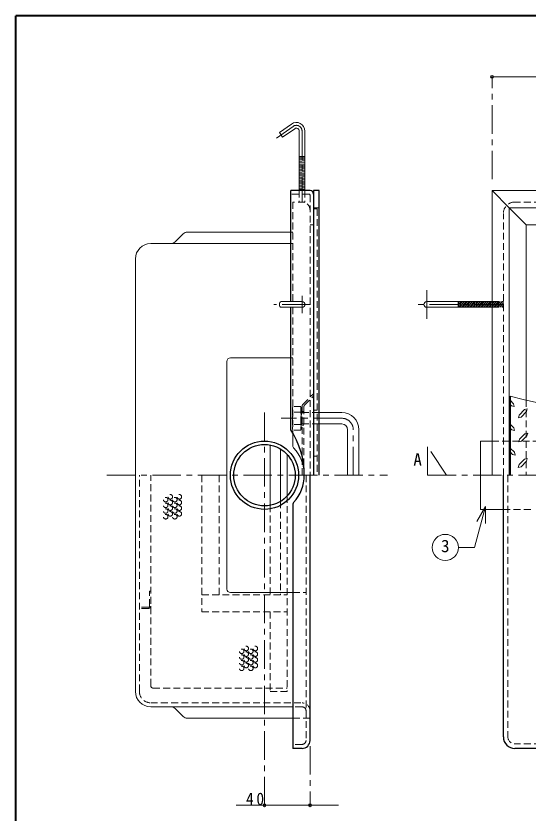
# Model space of a CAD drawing. Units: millimetres at full size, sheet at 1:5; details may follow other scales. Extents: x -1061 to 964, y -679 to 726.
# Drawn here: x -1061 to -611, y 26 to 726 of the extents above; entities that cross this region are included whole.
import ezdxf
from ezdxf.enums import TextEntityAlignment as Align

# ---------------------------------------------------------------- set-up
doc = ezdxf.new("R2010")
doc.units = ezdxf.units.MM
doc.header["$LTSCALE"] = 5
doc.header["$PDMODE"] = 32
doc.header["$PDSIZE"] = 2.5
doc.linetypes.add('CHAIN1', pattern=[8, 5, -1, 1, -1])
doc.linetypes.add('DASHED1', pattern=[1.8, 1.2, -0.6])
doc.layers.add('0-0', color=4, linetype='Continuous', lineweight=9)
doc.styles.add('ＭＳ ゴシック', font='')
doc.styles.get('ＭＳ ゴシック').set_extended_font_data('MS Gothic')

msp = doc.modelspace()

# ---------------------------------------------------------------- linework, layer by layer
at = {"layer": '0-0', "color": 1, "lineweight": 40}
for p in [(-1061.401, -679.043), (963.599, 725.957)]:
    msp.add_line(p, (-1061.401, 725.957), dxfattribs=at)
at = {"layer": '0-0', "linetype": 'CHAIN1'}
for p, q in [((-642.901, 582.457), (-642.901, 672.457)), ((-817.769, 628.948), (-832.494, 618.637)), ((-809.901, 624.852), (-809.901, 562.457)), ((-700.299, 484.957), (-700.299, 459.957)), ((-809.901, 479.957), (-809.901, 464.957)), ((-802.401, 472.457), (-834.832, 472.457)), ((-632.901, 472.457), (-712.799, 472.457)), ((-842.901, 377.457), (-842.901, 32.457)), ((-774.901, 372.457), (-828.401, 372.457)), ((-764.901, 322.457), (-764.901, 362.457)), ((-682.901, 322.457), (-699.567, 347.457)), ((-699.567, 347.457), (-699.567, 322.457)), ((-981.401, 322.457), (-734.901, 322.457)), ((-699.567, 322.457), (432.099, 322.457)), ((-802.901, 84.457), (-802.901, 32.457))]:
    msp.add_line(p, q, dxfattribs=at)
at = {"layer": '0-0'}
for p, q in [((-642.901, 672.457), (257.099, 672.457)), ((-807.401, 602.355), (-812.401, 602.355)), ((-812.401, 601.485), (-807.401, 601.894)), ((-812.401, 600.482), (-807.401, 600.89)), ((-812.401, 599.479), (-807.401, 599.887)), ((-812.401, 598.475), (-807.401, 598.884)), ((-812.401, 597.472), (-807.401, 597.88)), ((-812.401, 596.469), (-807.401, 596.877)), ((-812.401, 595.465), (-807.401, 595.874)), ((-812.401, 594.462), (-807.401, 594.87)), ((-812.401, 593.459), (-807.401, 593.867)), ((-812.401, 592.455), (-807.401, 592.864)), ((-812.401, 591.452), (-807.401, 591.86)), ((-812.401, 590.449), (-807.401, 590.857)), ((-812.401, 589.445), (-807.401, 589.854)), ((-812.401, 588.442), (-807.401, 588.85)), ((-812.401, 587.439), (-807.401, 587.847)), ((-812.401, 586.435), (-807.401, 586.844)), ((-812.401, 585.432), (-807.401, 585.84)), ((-812.401, 584.429), (-807.401, 584.837)), ((-812.401, 583.425), (-807.401, 583.834)), ((-812.401, 582.422), (-807.401, 582.83)), ((-812.401, 581.419), (-807.401, 581.827)), ((-812.401, 580.415), (-807.401, 580.824)), ((-812.401, 579.412), (-807.401, 579.82)), ((-812.401, 578.409), (-807.401, 578.817)), ((-812.401, 577.405), (-807.401, 577.814)), ((-812.401, 576.402), (-807.401, 576.81)), ((-812.401, 575.399), (-807.401, 575.807)), ((-812.401, 574.395), (-807.401, 574.804)), ((-812.401, 573.392), (-807.401, 573.8)), ((-811.568, 572.457), (-807.401, 572.797)), ((-612.901, 542.457), (-627.901, 557.457)), ((-921.436, 527.421), (-914.365, 534.492)), ((-910.83, 535.957), (-819.901, 535.957)), ((-819.901, 525.957), (-942.901, 525.957)), ((-956.401, 322.457), (-956.401, 512.457)), ((-672.799, 474.957), (-672.799, 469.957)), ((-671.929, 469.957), (-672.338, 474.957)), ((-670.926, 469.957), (-671.334, 474.957)), ((-669.923, 469.957), (-670.331, 474.957)), ((-668.919, 469.957), (-669.328, 474.957)), ((-667.916, 469.957), (-668.324, 474.957)), ((-666.913, 469.957), (-667.321, 474.957)), ((-665.909, 469.957), (-666.318, 474.957)), ((-664.906, 469.957), (-665.314, 474.957)), ((-663.903, 469.957), (-664.311, 474.957)), ((-662.899, 469.957), (-663.308, 474.957)), ((-661.896, 469.957), (-662.304, 474.957)), ((-660.893, 469.957), (-661.301, 474.957)), ((-659.889, 469.957), (-660.298, 474.957)), ((-658.886, 469.957), (-659.294, 474.957)), ((-657.883, 469.957), (-658.291, 474.957)), ((-656.879, 469.957), (-657.288, 474.957)), ((-655.876, 469.957), (-656.284, 474.957)), ((-654.873, 469.957), (-655.281, 474.957)), ((-653.869, 469.957), (-654.278, 474.957)), ((-652.866, 469.957), (-653.274, 474.957)), ((-651.863, 469.957), (-652.271, 474.957)), ((-650.859, 469.957), (-651.268, 474.957)), ((-649.856, 469.957), (-650.264, 474.957)), ((-648.853, 469.957), (-649.261, 474.957)), ((-647.849, 469.957), (-648.258, 474.957)), ((-646.846, 469.957), (-647.254, 474.957)), ((-645.843, 469.957), (-646.251, 474.957)), ((-644.839, 469.957), (-645.248, 474.957)), ((-643.836, 469.957), (-644.244, 474.957)), ((-642.901, 470.79), (-643.241, 474.957)), ((-875.901, 422.457), (-875.901, 222.457)), ((-872.901, 425.457), (-819.901, 425.457)), ((-623.938, 385.307), (-626.901, 388.269)), ((-623.938, 385.307), (-623.338, 382.907)), ((-625.738, 383.507), (-626.901, 384.669)), ((-625.738, 383.507), (-623.338, 382.907)), ((-614.338, 380.057), (-618.988, 375.332)), ((-612.538, 378.332), (-617.263, 373.532)), ((-614.338, 380.057), (-611.938, 380.657)), ((-612.538, 378.332), (-611.938, 380.657)), ((-619.663, 372.932), (-618.988, 375.332)), ((-617.263, 373.532), (-619.663, 372.932)), ((-623.713, 364.007), (-626.901, 367.194)), ((-625.438, 362.207), (-626.901, 363.669)), ((-625.438, 362.207), (-623.038, 361.607)), ((-623.713, 364.007), (-623.038, 361.607)), ((-613.963, 358.757), (-618.688, 354.032)), ((-613.963, 358.757), (-611.563, 359.432)), ((-612.238, 357.032), (-611.563, 359.432)), ((-612.238, 357.032), (-616.963, 352.307)), ((-837.901, 348.99), (-837.901, 295.924)), ((-623.263, 342.557), (-626.901, 346.194)), ((-624.988, 340.757), (-626.901, 342.942)), ((-624.988, 340.757), (-622.588, 340.157)), ((-623.263, 342.557), (-622.588, 340.157)), ((-614.413, 336.482), (-619.138, 331.757)), ((-614.413, 336.482), (-612.013, 337.082)), ((-612.688, 334.757), (-612.013, 337.082)), ((-619.813, 329.357), (-619.138, 331.757)), ((-617.413, 329.957), (-619.813, 329.357)), ((-612.688, 334.757), (-617.413, 329.957)), ((-872.901, 219.457), (-817.901, 219.457)), ((-921.436, 117.492), (-914.365, 110.421)), ((-910.83, 108.957), (-817.901, 108.957)), ((-777.901, 32.457), (-867.901, 32.457))]:
    msp.add_line(p, q, dxfattribs=at)
at = {"layer": '0-0', "color": 7, "lineweight": 18}
for p, q in [((-819.202, 630.995), (-829.832, 623.552)), ((-812.401, 624.852), (-812.401, 572.457)), ((-807.401, 624.852), (-807.401, 572.457)), ((257.099, 572.457), (-642.901, 572.457)), ((-642.901, 572.457), (-642.901, 322.457)), ((242.099, 557.457), (-627.901, 557.457)), ((-809.901, 474.957), (-828.398, 474.957)), ((-809.901, 469.957), (-828.398, 469.957)), ((-700.299, 474.957), (-642.901, 474.957)), ((-700.299, 469.957), (-642.901, 469.957)), ((-794.901, 377.457), (-774.901, 377.457)), ((-794.901, 367.457), (-774.901, 367.457)), ((-817.901, 359.244), (-817.901, 347.755)), ((-769.901, 322.457), (-769.901, 362.457)), ((-759.901, 322.457), (-759.901, 362.457)), ((-652.901, 352.457), (-652.901, 292.457)), ((-652.901, 352.457), (-642.901, 352.457)), ((-828.901, 345.543), (-828.901, 299.37)), ((-822.901, 340.595), (-822.901, 304.318)), ((-956.401, 322.457), (-956.401, 132.457)), ((-648.709, 294.912), (-658.334, 258.993)), ((-648.709, 294.912), (-656.209, 281.921)), ((-648.709, 294.912), (-648.709, 279.912)), ((-632.901, 292.457), (-652.901, 292.457)), ((-658.334, 258.993), (-672.488, 258.993)), ((-817.901, 118.957), (-942.901, 118.957))]:
    msp.add_line(p, q, dxfattribs=at)
at = {"layer": '0-0', "color": 5, "lineweight": 25}
for p, q in [((-802.901, 572.457), (-819.901, 572.457)), ((-819.901, 474.957), (-819.901, 572.457)), ((-794.901, 572.457), (-799.901, 572.457)), ((-799.901, 572.457), (-799.901, 322.457)), ((-794.901, 322.457), (-794.901, 572.457)), ((-819.901, 362.457), (-819.901, 469.957)), ((-626.901, 391.946), (-626.901, 322.457)), ((-802.901, 89.457), (-802.901, 322.457)), ((-632.901, 92.457), (-632.901, 322.457)), ((-817.901, 297.158), (-817.901, 82.457)), ((-809.901, 82.457), (-817.901, 82.457)), ((237.099, 82.457), (-622.901, 82.457))]:
    msp.add_line(p, q, dxfattribs=at)
at = {"layer": '0-0', "color": 7, "linetype": 'DASHED1', "lineweight": 18}
for p, q in [((-803.901, 569.457), (-819.901, 569.457)), ((-802.901, 568.457), (-802.901, 322.457)), ((-794.901, 557.457), (-799.901, 557.457)), ((-799.901, 542.457), (-802.901, 542.457)), ((-806.401, 322.457), (-806.401, 89.457)), ((-628.901, 322.457), (-628.901, 92.457)), ((-809.901, 85.957), (-817.901, 85.957)), ((237.099, 86.457), (-622.901, 86.457))]:
    msp.add_line(p, q, dxfattribs=at)
at = {"layer": '0-0', "linetype": 'DASHED1'}
for p, q in [((-812.401, 572.457), (-812.401, 562.457)), ((-807.401, 572.457), (-807.401, 562.457)), ((-807.401, 562.457), (-817.901, 562.457)), ((-817.901, 562.457), (-817.901, 474.957)), ((237.099, 562.457), (-622.901, 562.457)), ((-796.701, 556.457), (-799.901, 556.457)), ((-796.701, 556.457), (-796.701, 322.457)), ((-632.901, 322.457), (-632.901, 552.457)), ((-819.901, 535.957), (-817.901, 535.957)), ((-819.901, 525.957), (-817.901, 525.957)), ((-817.901, 469.957), (-817.901, 359.244)), ((-642.901, 474.957), (-632.901, 474.957)), ((-642.833, 469.957), (-642.901, 470.79)), ((-642.901, 469.957), (-632.901, 469.957)), ((-641.829, 469.957), (-642.238, 474.957)), ((-640.826, 469.957), (-641.234, 474.957)), ((-639.823, 469.957), (-640.231, 474.957)), ((-638.819, 469.957), (-639.228, 474.957)), ((-637.816, 469.957), (-638.224, 474.957)), ((-636.813, 469.957), (-637.221, 474.957)), ((-635.809, 469.957), (-636.218, 474.957)), ((-634.806, 469.957), (-635.214, 474.957)), ((-633.803, 469.957), (-634.211, 474.957)), ((-632.901, 471.197), (-633.208, 474.957)), ((-819.901, 425.457), (-817.901, 425.457)), ((-809.022, 384.835), (-799.901, 393.957)), ((-807.522, 384.214), (-799.901, 391.835)), ((-612.901, 388.518), (-612.901, 322.457)), ((-817.901, 382.957), (-818.401, 381.457)), ((-818.401, 381.457), (-818.401, 363.457)), ((-818.401, 381.457), (-817.901, 377.957)), ((-810.901, 382.957), (-817.901, 382.957)), ((-810.901, 382.957), (-810.901, 361.957)), ((-810.401, 381.457), (-810.401, 363.457)), ((-809.901, 382.714), (-809.901, 322.457)), ((-808.401, 378.457), (-809.901, 378.457)), ((-808.401, 382.093), (-808.401, 322.457)), ((-796.701, 379.457), (-799.901, 379.457)), ((-810.901, 377.957), (-817.901, 377.957)), ((-810.401, 372.457), (-810.901, 366.957)), ((-794.901, 377.457), (-810.401, 377.457)), ((-810.901, 366.957), (-817.901, 366.957)), ((-810.901, 366.957), (-810.401, 363.457)), ((-794.901, 367.457), (-810.401, 367.457)), ((-808.401, 366.457), (-809.901, 366.457)), ((-817.901, 361.957), (-818.401, 363.457)), ((-810.901, 361.957), (-817.901, 361.957)), ((-810.401, 363.457), (-810.901, 361.957)), ((-642.901, 352.457), (-592.901, 352.457)), ((-796.701, 339.04), (-799.901, 339.04)), ((-952.901, 132.457), (-952.901, 322.457)), ((-942.901, 137.457), (-942.901, 322.457)), ((-897.901, 322.457), (-897.901, 202.457)), ((-882.901, 322.457), (-882.901, 217.457)), ((-822.901, 304.318), (-822.901, 132.457)), ((-837.901, 295.924), (-837.901, 217.457)), ((-828.901, 299.37), (-828.901, 217.457)), ((-632.901, 292.457), (-607.901, 292.457)), ((-942.901, 220.457), (-943.901, 220.457)), ((-943.901, 207.457), (-943.901, 220.457)), ((-897.901, 217.457), (-822.901, 217.457)), ((-817.901, 219.457), (-806.401, 219.457)), ((-944.901, 206.457), (-952.901, 206.457)), ((-944.901, 205.457), (-952.901, 205.457)), ((-897.901, 202.457), (-822.901, 202.457)), ((-837.901, 202.457), (-837.901, 132.457)), ((-940.901, 135.457), (-822.901, 135.457)), ((-822.901, 132.457), (-837.901, 132.457)), ((-942.901, 122.457), (-809.901, 122.457)), ((-809.901, 118.957), (-817.901, 118.957)), ((-817.901, 108.957), (-802.901, 108.992))]:
    msp.add_line(p, q, dxfattribs=at)
at = {"layer": '0-0', "color": 7, "lineweight": 18}
for points in [[(-816.335, 626.9), (-826.964, 619.457), (-829.832, 623.552)], [(-642.901, 572.457), (-627.901, 557.457), (-627.901, 322.457)], [(-596.023, 384.679), (-615.415, 389.091), (-626.901, 391.946)]]:
    msp.add_lwpolyline(points, dxfattribs=at)
at = {"layer": '0-0'}
for points in [[(-612.901, 388.518), (-612.901, 542.457), (-409.962, 542.457)], [(-616.963, 352.307), (-619.288, 351.632), (-618.688, 354.032)]]:
    msp.add_lwpolyline(points, dxfattribs=at)
at = {"layer": '0-0', "linetype": 'DASHED1'}
for points in [[(-810.901, 382.957), (-810.401, 381.457), (-810.901, 377.957), (-810.401, 372.457)], [(-817.901, 377.957), (-818.401, 372.457), (-817.901, 366.957), (-818.401, 363.457)]]:
    msp.add_lwpolyline(points, dxfattribs=at)
at = {"layer": '0-0', "color": 5, "lineweight": 25}
for radius in [30, 27]:
    msp.add_circle((-842.901, 322.457), radius, dxfattribs=at)
at = {"layer": '0-0', "linetype": 'DASHED1'}
for centre in [(-929.757, 300.967), (-925.757, 303.467), (-921.757, 300.967), (-917.757, 303.467), (-929.757, 295.967), (-925.757, 298.467), (-925.757, 293.467), (-921.757, 295.967), (-917.757, 298.467), (-917.757, 293.467), (-929.757, 290.967), (-929.757, 285.967), (-925.757, 288.467), (-921.757, 290.967), (-921.757, 285.967), (-917.757, 288.467), (-862.964, 167.733), (-858.964, 170.233), (-854.964, 167.733), (-850.964, 170.233), (-862.964, 162.733), (-858.964, 165.233), (-858.964, 160.233), (-854.964, 162.733), (-850.964, 165.233), (-850.964, 160.233), (-862.964, 157.733), (-862.964, 152.733), (-858.964, 155.233), (-854.964, 157.733), (-854.964, 152.733), (-850.964, 155.233)]:
    msp.add_circle(centre, 2, dxfattribs=at)
at = {"layer": '0-0', "color": 7, "lineweight": 18}
msp.add_circle((-683.988, 258.993), 11.5, dxfattribs=at)
for centre, radius, start, end in [((-814.901, 624.852), 7.5, 0, 125), ((-814.901, 624.852), 2.5, 0, 125), ((-809.901, 472.457), 2.5, 270, 90), ((-700.299, 472.457), 2.5, 90, 270), ((-774.901, 362.457), 15, 0, 90), ((-774.901, 362.457), 5, 0, 90), ((-815.901, 347.755), 2, 180, 223.13626), ((-842.901, 322.457), 35, 0, 43.13626), ((-942.901, 132.457), 13.5, 180, 270)]:
    msp.add_arc(centre, radius, start, end, dxfattribs=at)
at = {"layer": '0-0', "linetype": 'CHAIN1'}
for centre, radius, end in [((-814.901, 624.852), 5, 125), ((-774.901, 362.457), 10, 90)]:
    msp.add_arc(centre, radius, 0, end, dxfattribs=at)
at = {"layer": '0-0', "color": 7, "linetype": 'DASHED1', "lineweight": 18}
for centre, radius, start, end in [((-803.901, 568.457), 1, 0, 90), ((-622.901, 92.457), 6, 180, 270), ((-809.901, 89.457), 3.5, 270, 0)]:
    msp.add_arc(centre, radius, start, end, dxfattribs=at)
at = {"layer": '0-0', "color": 5, "lineweight": 25}
for centre, radius, start, end in [((-802.901, 569.457), 3, 0, 90), ((-880.567, 322.457), 72.667, 0, 33.39849), ((-842.901, 322.457), 35, 316.86374, 0), ((-815.901, 297.158), 2, 136.86374, 180), ((-622.901, 92.457), 10, 180, 270), ((-809.901, 89.457), 7, 270, 0)]:
    msp.add_arc(centre, radius, start, end, dxfattribs=at)
at = {"layer": '0-0', "linetype": 'DASHED1'}
for centre, radius, start, end in [((-809.901, 555.457), 7, 0, 90), ((-622.901, 552.457), 10, 90, 180), ((-806.901, 382.714), 3, 135, 180), ((-805.401, 382.093), 3, 135, 180), ((-944.901, 207.457), 1, 270, 0), ((-944.901, 207.457), 2, 270, 0), ((-940.901, 137.457), 2, 180, 270), ((-942.901, 132.457), 10, 180, 270), ((-809.901, 115.457), 7, 0, 90), ((-809.901, 115.457), 3.5, 0, 90)]:
    msp.add_arc(centre, radius, start, end, dxfattribs=at)
at = {"layer": '0-0'}
for centre, radius, start, end in [((-910.83, 530.957), 5, 90, 135), ((-942.901, 512.457), 13.5, 90, 180), ((-924.972, 530.957), 5, 270, 315), ((-872.901, 422.457), 3, 90, 180), ((-872.901, 222.457), 3, 180, 270), ((-924.972, 113.957), 5, 45, 90), ((-910.83, 113.957), 5, 225, 270)]:
    msp.add_arc(centre, radius, start, end, dxfattribs=at)
at = {"layer": '0-0', "color": 7, "lineweight": 18}
msp.add_ellipse((-828.388, 472.457), major_axis=(0, -2.5), ratio=0.57, start_param=3.1415927, end_param=6.2831853, dxfattribs=at)
at = {"layer": '0-0'}
for p in [(-642.901, 672.457), (-842.901, 32.457), (-802.901, 32.457)]:
    msp.add_point(p, dxfattribs=at)

# ---------------------------------------------------------------- texts
at = {"layer": '0-0', "color": 7, "style": 'ＭＳ ゴシック'}
for s, p in [('A', (-712.067, 327.457)), ('3', (-687.738, 251.493))]:
    msp.add_text(s, height=11, dxfattribs=at).set_placement(p, align=Align.BOTTOM_LEFT)
at = {"layer": '0-0', "color": 7, "insert": (-859.151, 32.457), "char_height": 11, "attachment_point": 7, "style": 'ＭＳ ゴシック'}
msp.add_mtext('\\T1.36;\\W0.9;40', dxfattribs=at)

doc.saveas('drawing.dxf')
